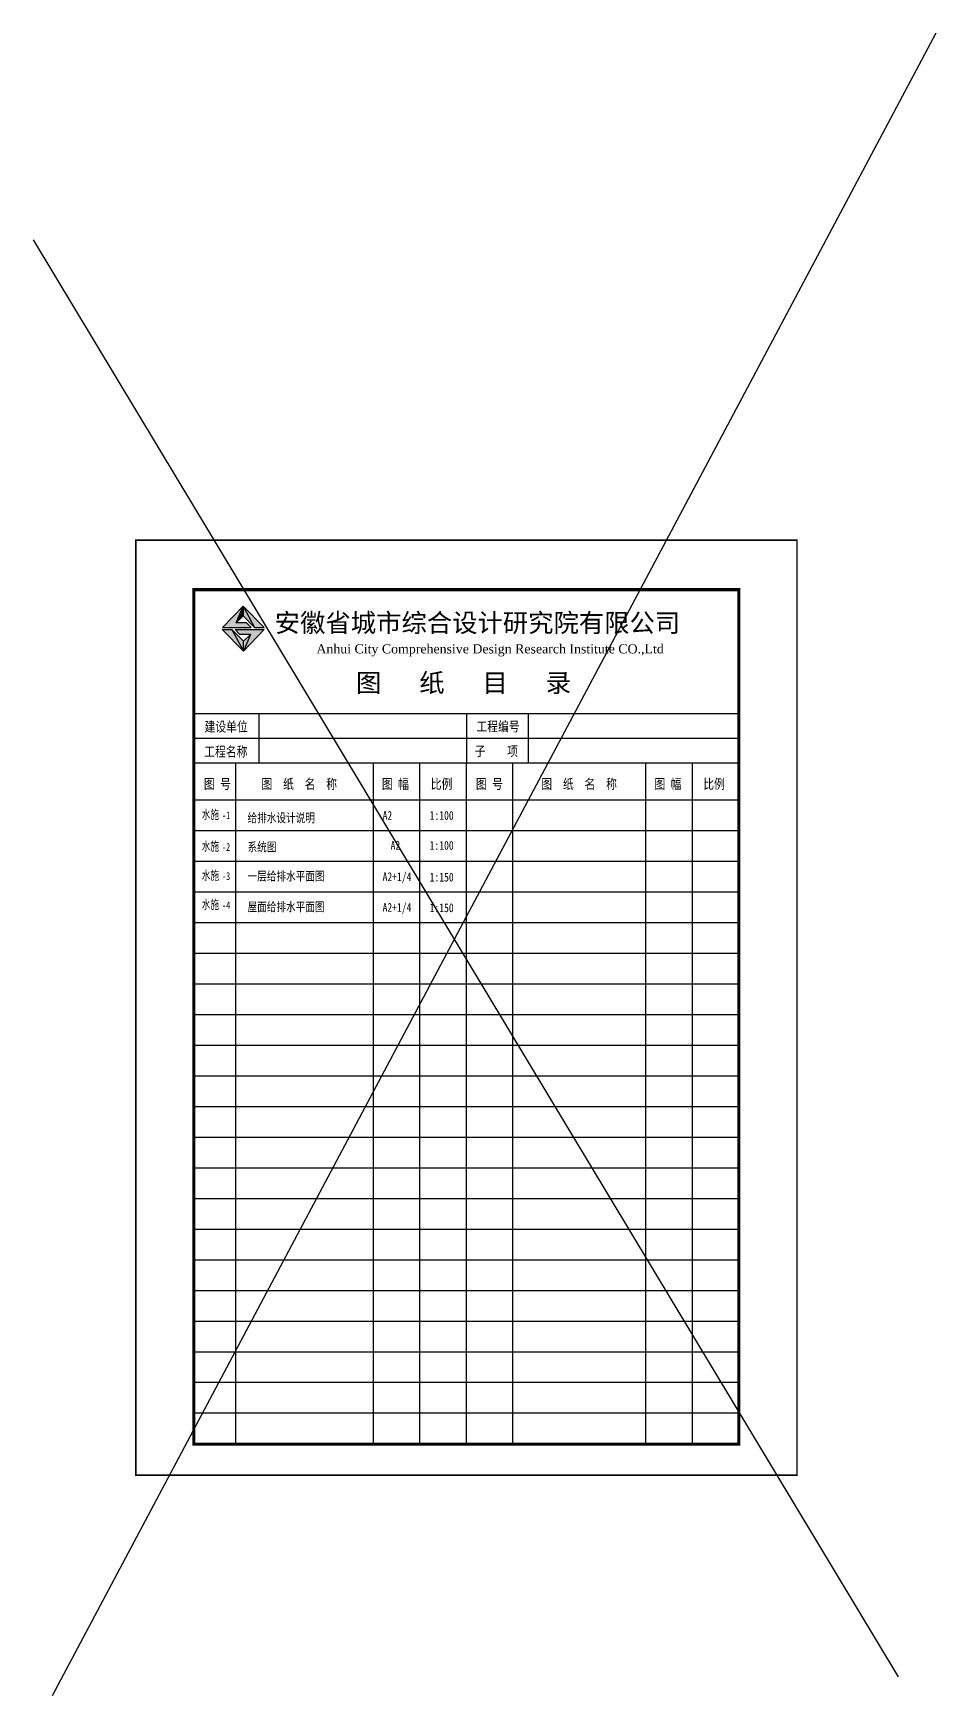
# Model space of a CAD drawing. Extents: x 1036631 to 1215829, y 649019 to 896649.
# Drawn here: x 1055836 to 1084473, y 843892 to 896649 of the extents above; entities that cross this region are included whole.
import ezdxf

# ---------------------------------------------------------------- set-up
doc = ezdxf.new("R2010")
doc.units = 0
doc.header["$LTSCALE"] = 1000
doc.header["$MEASUREMENT"] = 0
doc.layers.add('A_DE_DETAIL_3', color=144, linetype='Continuous')
doc.layers.add('PUB_TEXT', color=7, linetype='Continuous')
doc.styles.add('-宋体', font='', dxfattribs={"width": 0.8})
doc.styles.add('_HZDX', font='', dxfattribs={"width": 0.8})
doc.styles.add('_SIMPLEX9', font='', dxfattribs={"width": 0.675})
doc.styles.add('GHF', font='times.ttf')
doc.styles.add('宋体', font='')
doc.styles.get('-宋体').set_extended_font_data('SimSun')
doc.styles.get('_HZDX').set_extended_font_data('SimSun')
doc.styles.get('_SIMPLEX9').set_extended_font_data('SimSun')
doc.styles.get('宋体').set_extended_font_data('NSimSun')
pattern_1 = [(0, (-1115625.288, 1754407.885), (3.746846094, 7.493692189), [0, -7.493692189])]

msp = doc.modelspace()

# ---------------------------------------------------------------- hatches: boundary and pattern name
msp.add_hatch(color=1).paths.add_polyline_path([(1062271, 877941), (1062498, 878469), (1061842, 877795), (1062755, 877795), (1062604, 877941)])
at = {"layer": 'A_DE_DETAIL_3'}
for color, points in [(41, [(1062856, 877792), (1063166, 877792), (1062498, 878469)]), (41, [(1062138, 877727), (1061835, 877727), (1062507, 877044)]), (1, [(1062243, 877729), (1062392, 877572), (1062729, 877572), (1062507, 877044), (1063166, 877729)])]:
    msp.add_hatch(color=color, dxfattribs=at).paths.add_polyline_path(points)
at = {"layer": 'PUB_TEXT'}
h = msp.add_hatch(dxfattribs=at)
h.set_pattern_fill('松散材料', color=256, scale=3.996636, style=0)
h.set_pattern_definition(pattern_1)
h.paths.add_polyline_path([(1062498, 878158), (1062498, 878469), (1062271, 877941)])
h = msp.add_hatch(dxfattribs=at)
h.set_pattern_fill('松散材料', color=256, scale=3.996636, style=0)
h.set_pattern_definition(pattern_1)
h.paths.add_polyline_path([(1062856, 877792), (1062498, 878469), (1062498, 878158)])
h = msp.add_hatch(dxfattribs=at)
h.set_pattern_fill('松散材料', color=256, scale=3.996636, style=0)
h.set_pattern_definition(pattern_1)
h.paths.add_polyline_path([(1062138, 877727), (1062507, 877044), (1062507, 877359)])
h.paths.add_polyline_path([(1062507, 877044), (1062729, 877572), (1062507, 877359)])

# ---------------------------------------------------------------- linework, layer by layer
for p, q in [((1084473, 896649), (1056432, 843892)), ((1055836, 890092), (1083280, 844488)), ((1062271, 877941), (1062498, 878469)), ((1062498, 878469), (1062856, 877792)), ((1062507, 877044), (1061835, 877727)), ((1061835, 877727), (1062138, 877727)), ((1062138, 877727), (1062507, 877044)), ((1062243, 877729), (1063166, 877729)), ((1062392, 877572), (1062243, 877729)), ((1062729, 877572), (1062392, 877572)), ((1063166, 877729), (1062507, 877044)), ((1062729, 877572), (1062507, 877044))]:
    msp.add_line(p, q)
for p, q in [((1062507, 877359), (1062138, 877727)), ((1062507, 877359), (1062729, 877572)), ((1062507, 877044), (1062507, 877359))]:
    msp.add_line(p, q, dxfattribs=at)
at = {"layer": 'PUB_TEXT', "color": 11}
for p, q in [((1060932, 875061), (1078226, 875061)), ((1062996, 875037), (1062996, 873489)), ((1069579, 875061), (1069579, 873489)), ((1071544, 875061), (1071544, 873489)), ((1060932, 874275), (1078226, 874275)), ((1078226, 873489), (1060932, 873489)), ((1062266, 851881), (1062266, 873489)), ((1066631, 851881), (1066631, 873489)), ((1068105, 851881), (1068105, 873489)), ((1069579, 851881), (1069579, 873489)), ((1071053, 851881), (1071053, 873489)), ((1075278, 851881), (1075278, 873489)), ((1076752, 851881), (1076752, 873489)), ((1078226, 872310), (1060932, 872310)), ((1078226, 872310), (1060932, 872310)), ((1078226, 871337), (1060932, 871337)), ((1078226, 870364), (1060932, 870364)), ((1078226, 869392), (1060932, 869392)), ((1078226, 868419), (1060932, 868419)), ((1078226, 867446), (1060932, 867446)), ((1078226, 866473), (1060932, 866473)), ((1078226, 865500), (1060932, 865500)), ((1078226, 864528), (1060932, 864528)), ((1078226, 863555), (1060932, 863555)), ((1078226, 862582), (1060932, 862582)), ((1078226, 861609), (1060932, 861609)), ((1078226, 860637), (1060932, 860637)), ((1078226, 859664), (1060932, 859664)), ((1078226, 858691), (1060932, 858691)), ((1078226, 857718), (1060932, 857718)), ((1078226, 856745), (1060932, 856745)), ((1078226, 855773), (1060932, 855773)), ((1078226, 854800), (1060932, 854800)), ((1078226, 853827), (1060932, 853827)), ((1078226, 852854), (1060932, 852854)), ((1078226, 851881), (1060932, 851881)), ((1078226, 851881), (1060932, 851881))]:
    msp.add_line(p, q, dxfattribs=at)
at = {"layer": 'PUB_TEXT', "color": 2, "const_width": 49.1}
msp.add_lwpolyline([(1059088, 880564), (1080070, 880564), (1080070, 850889), (1059088, 850889)], close=True, dxfattribs=at)
at = {"layer": 'PUB_TEXT', "color": 11, "const_width": 98.3}
msp.add_lwpolyline([(1060932, 851872), (1060932, 878992), (1078226, 878992), (1078226, 851872)], close=True, dxfattribs=at)
at = {"layer": 'PUB_TEXT'}
for points in [[(1062604, 877941), (1062271, 877941), (1062498, 878158), (1062856, 877792), (1063166, 877792), (1062498, 878469), (1061842, 877795), (1062755, 877795), (1062604, 877941)], [(1062498, 878469), (1062498, 878158)]]:
    msp.add_lwpolyline(points, dxfattribs=at)

# ---------------------------------------------------------------- texts
at = {"layer": 'PUB_TEXT', "color": 11}
for s, height, style, p in [('安徽省城市综合设计研究院有限公司', 589.57, '宋体', (1063498, 877646)), ('Anhui City Comprehensive Design Research Institute CO.,Ltd', 291.32, 'GHF', (1064820, 876969)), ('图   纸   目   录', 589.57, '宋体', (1066076, 875743))]:
    msp.add_text(s, height=height, dxfattribs=dict(at, style=style)).set_placement(p)
at = {"layer": 'PUB_TEXT', "color": 11, "style": '-宋体', "width": 0.8}
for s, height, p in [('建设单位', 314.4, (1061270, 874488)), ('工程编号', 314.4, (1069897, 874493)), ('工程名称', 314.4, (1061260, 873695)), ('子    项', 314.4, (1069844, 873710)), ('图 号', 314.4, (1061251, 872670)), ('   图  纸  名  称', 314.44, (1062563, 872670)), ('图 幅', 314.4, (1066899, 872670)), ('比例', 314.4, (1068449, 872670)), ('图 号', 314.4, (1069881, 872670)), ('   图  纸  名  称', 314.44, (1071444, 872670)), ('图 幅', 314.4, (1075546, 872670)), ('比例', 314.4, (1077096, 872670))]:
    msp.add_text(s, height=height, dxfattribs=at).set_placement(p)
at = {"layer": 'PUB_TEXT'}
for s, height, style, width, p in [('水施', 280, '宋体', 0.7, (1061182, 871716)), ('-1', 246.4, '_SIMPLEX9', 0.675, (1061825, 871711)), ('给排水设计说明', 280, '_HZDX', 0.8, (1062635, 871609)), ('A2', 280, '_HZDX', 0.8, (1066921, 871688)), ('1:100', 280, '_HZDX', 0.8, (1068415, 871688)), ('水施', 280, '宋体', 0.7, (1061182, 870709)), ('-2', 246.4, '_SIMPLEX9', 0.675, (1061825, 870703)), ('系统图', 280, '_HZDX', 0.8, (1062635, 870684)), ('A2', 280, '_HZDX', 0.8, (1067175, 870737)), ('1:100', 280, '_HZDX', 0.8, (1068415, 870737)), ('水施', 280, '宋体', 0.7, (1061182, 869784)), ('-3', 246.4, '_SIMPLEX9', 0.675, (1061825, 869779)), ('一层给排水平面图', 280, '_HZDX', 0.8, (1062635, 869760)), ('A2+1/4', 280, '_HZDX', 0.8, (1066921, 869742)), ('1:150', 280, '_HZDX', 0.8, (1068415, 869731)), ('水施', 280, '宋体', 0.7, (1061182, 868860)), ('-4', 246.4, '_SIMPLEX9', 0.675, (1061825, 868855)), ('屋面给排水平面图', 280, '_HZDX', 0.8, (1062635, 868787)), ('A2+1/4', 280, '_HZDX', 0.8, (1066921, 868769)), ('1:150', 280, '_HZDX', 0.8, (1068415, 868758))]:
    msp.add_text(s, height=height, dxfattribs=dict(at, style=style, width=width)).set_placement(p)

doc.saveas('drawing.dxf')
